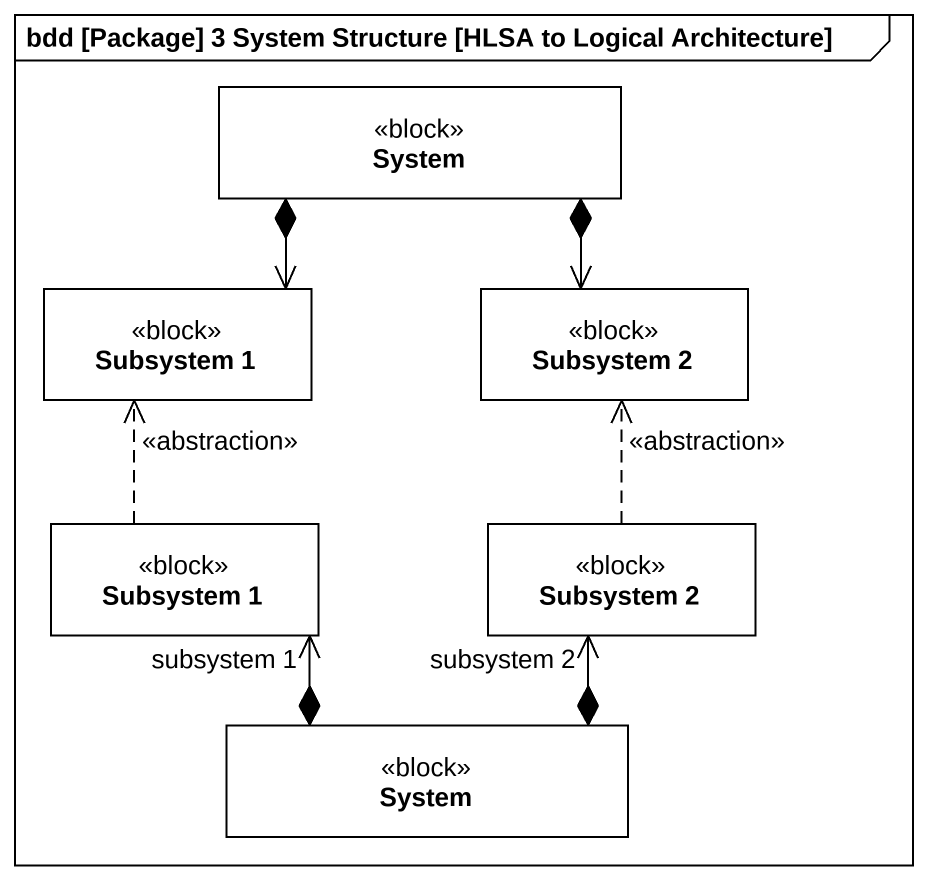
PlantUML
@startuml
mainframe bdd [Package] 3 System Structure [HLSA to Logical Architecture]
hide circle
hide empty members
class System <<block>>
class "Subsystem 1" as Subsystem_1 <<block>>
class "Subsystem 2" as Subsystem_2 <<block>>
class "Subsystem 1" as Subsystem_1_2 <<block>>
class "Subsystem 2" as Subsystem_2_2 <<block>>
class "System" as System_2 <<block>>
System *--> Subsystem_1
System *--> Subsystem_2
Subsystem_1_2 .up.> Subsystem_1 : <<abstraction>>
Subsystem_2_2 .up.> Subsystem_2 : <<abstraction>>
System_2 *-up-> "subsystem 1" Subsystem_1_2
System_2 *-up-> "subsystem 2" Subsystem_2_2
@enduml
